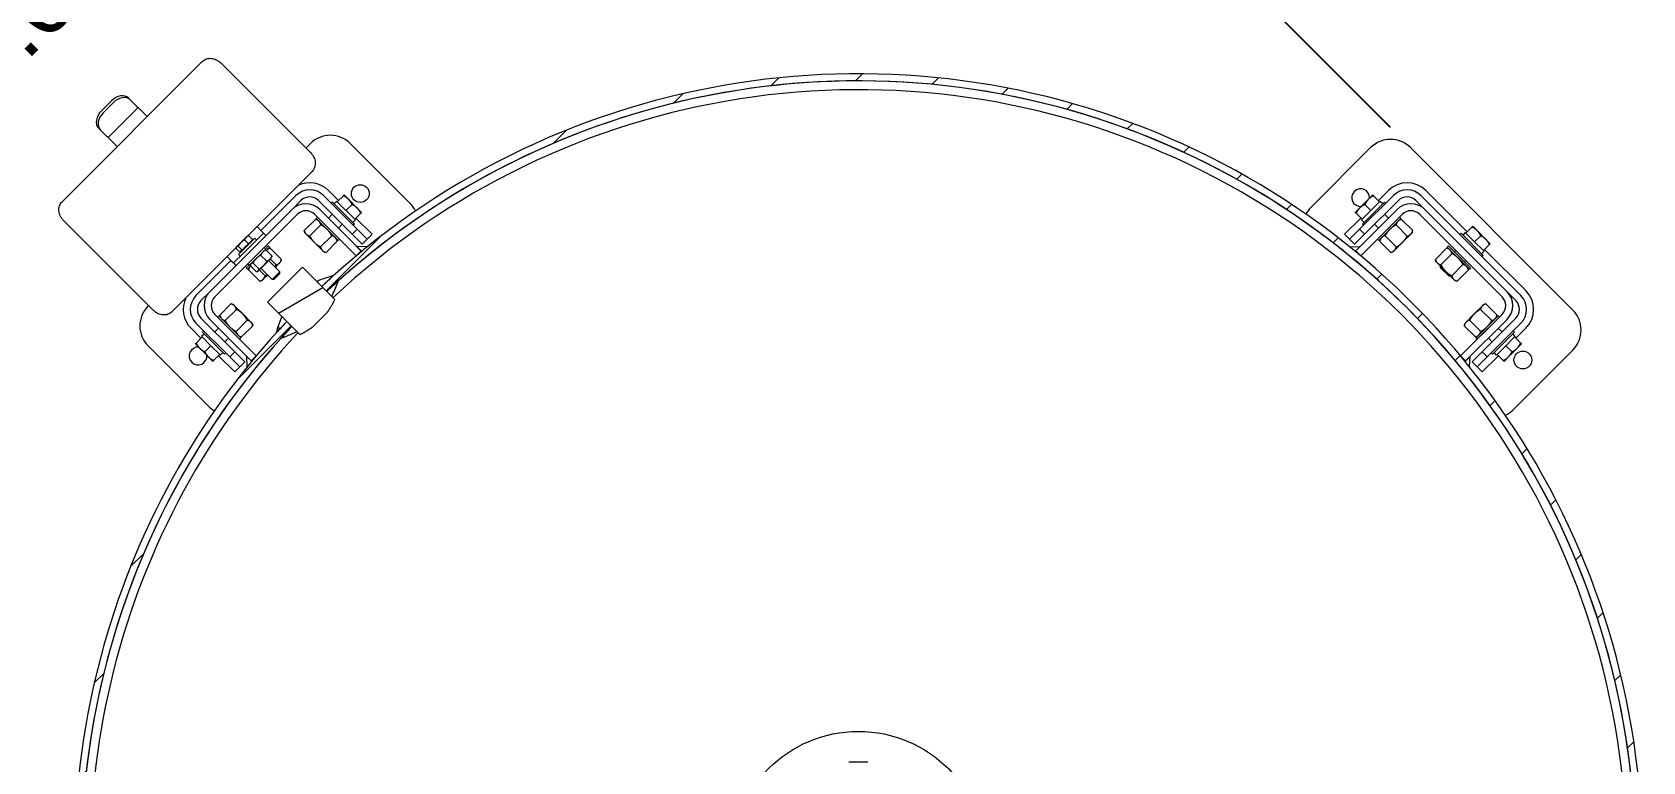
# Model space of a CAD drawing. Header units: inches. Extents: x 20 to 536, y 8 to 344.
# Drawn here: x 228.2 to 285.2, y 250.3 to 276 of the extents above; entities that cross this region are included whole.
import ezdxf

# ---------------------------------------------------------------- set-up
doc = ezdxf.new("R2010")
doc.units = ezdxf.units.IN
doc.header["$LTSCALE"] = 16
doc.header["$MEASUREMENT"] = 0
doc.linetypes.add('DASHED', pattern=[0.2067, 0.1654, -0.0413])
for name, color, linetype, lineweight in [('Dimension (ANSI)', 7, 'Continuous', 25), ('Hatch', 7, 'Continuous', 18), ('Hidden', 7, 'DASHED', 18), ('Visible', 7, 'Continuous', 18)]:
    doc.layers.add(name, color=color, linetype=linetype, lineweight=lineweight)
doc.styles.add('Standard D-E', font='arial.ttf')
doc.dimstyles.new('in [mm] D-E NeptuneBenson', dxfattribs={"dimscale": 16, "dimtxt": 0.15, "dimasz": 0.098425, "dimexe": 0.125, "dimexo": 0.063, "dimgap": 0.031496, "dimtad": 0, "dimtih": 1, "dimtoh": 1, "dimdec": 4, "dimrnd": 1e-08, "dimzin": 3, "dimdsep": 46, "dimlunit": 5, "dimtxsty": 'Standard D-E', "dimcen": 0.09, "dimdle": 0.393701, "dimclrd": 256, "dimclre": 256, "dimclrt": 256, "dimadec": 1, "dimazin": 1, "dimtfac": 1, "dimtofl": 0, "dimtmove": 0, "dimatfit": 3, "dimfxl": 1, "dimfrac": 1, "dimtolj": 1, "dimtzin": 4, "dimlwd": -1, "dimlwe": -1, "dimarcsym": 0})

# ---------------------------------------------------------------- blocks, each defined once
blk = doc.blocks.new('*D30')
at = {"layer": 'Defpoints', "color": 0, "transparency": 16777216}
for p in [(277.001, 271.967), (204.27, 255.334), (232.175, 227.428)]:
    blk.add_point(p, dxfattribs=at)
at = {"layer": 'Dimension (ANSI)', "transparency": 16777216}
for p, q in [((276.289, 272.68), (247.538, 301.431)), ((247.838, 298.903), (233.398, 284.463)), ((205.383, 256.448), (219.823, 270.888)), ((231.462, 228.141), (202.855, 256.748))]:
    blk.add_line(p, q, dxfattribs=at)
for points in [[(247.653, 299.089), (248.024, 298.717), (248.952, 300.017)], [(205.197, 256.633), (205.569, 256.262), (204.27, 255.334)]]:
    blk.add_solid(points, dxfattribs=at)
at = {"layer": 'Dimension (ANSI)', "transparency": 16777216, "char_height": 2.4, "attachment_point": 5, "rotation": 45, "style": 'Standard D-E'}
for s, insert in [('\\A1; 63{\\H1x;\\S3#16;} in', (224.506, 279.78)), ('\\A1;[1605.0 mm]', (228.055, 276.231))]:
    blk.add_mtext(s, dxfattribs=dict(at, insert=insert))

msp = doc.modelspace()

# ---------------------------------------------------------------- hatches: boundary and pattern name
at = {"layer": 'Hatch'}
h = msp.add_hatch(dxfattribs=at)
h.set_pattern_fill('ANSI31', color=256, scale=16, style=0)
edge = h.paths.add_edge_path()
edge.add_spline(control_points=[(284.960539, 247.016098), (284.992449, 246.984764), (285.024278, 246.953347), (285.087829, 246.890294), (285.11955, 246.858659), (285.15119, 246.826942)], knot_values=[-0.682160338, -0.682160338, -0.682160338, -0.682160338, -0.341373408, -0.341373408, 0, 0, 0, 0], degree=3, periodic=0)
edge.add_line((285.15119, 246.826942), (285.21119, 246.826942))
edge.add_ellipse((257.459165, 246.82694), major_axis=(-0.000002, 27.752024), ratio=1, start_angle=270, end_angle=402.0272084)
edge.add_ellipse((257.459165, 246.82694), major_axis=(-20.614951, -18.579522), ratio=1, start_angle=270, end_angle=271.1707001)
edge.add_line((238.462334, 267.057987), (238.639199, 266.881122))
edge.add_ellipse((257.459165, 246.82694), major_axis=(20.054182, 18.819966), ratio=1, start_angle=88.818674, end_angle=90, ccw=False)
edge.add_ellipse((257.459165, 246.82694), major_axis=(20.437923, 18.402518), ratio=1, start_angle=318.3938816, end_angle=450, ccw=False)
h = msp.add_hatch(dxfattribs=at)
h.set_pattern_fill('ANSI31', color=256, scale=16, angle=-15, style=0)
edge = h.paths.add_edge_path()
edge.add_line((238.147687, 265.63138), (238.654726, 266.138418))
edge.add_spline(control_points=[(238.654726, 266.138418), (238.804899, 266.342127), (238.92639, 266.593931)], knot_values=[0, 0, 0, 1.348603271, 1.348603271, 1.348603271], weights=[1, 1.005620981, 1], degree=2, periodic=0)
edge.add_line((238.92639, 266.593931), (238.815747, 266.704573))
edge.add_line((238.815747, 266.704573), (238.639199, 266.881122))
edge.add_line((238.639199, 266.881122), (238.462334, 267.057987))
edge.add_line((238.462334, 267.057987), (238.285779, 267.234542))
edge.add_line((238.285779, 267.234542), (237.780877, 267.739444))
edge.add_line((237.780877, 267.739444), (236.546662, 266.505228))
edge.add_line((236.546662, 266.505228), (237.051563, 266.000326))
edge.add_line((237.051563, 266.000326), (237.228119, 265.823771))
edge.add_line((237.228119, 265.823771), (237.404983, 265.646906))
edge.add_line((237.404983, 265.646906), (237.581532, 265.470358))
edge.add_line((237.581532, 265.470358), (237.692175, 265.359715))
edge.add_spline(control_points=[(237.692175, 265.359715), (237.943978, 265.481206), (238.147687, 265.63138)], knot_values=[0, 0, 0, 1.348603271, 1.348603271, 1.348603271], weights=[1, 1.005620981, 1], degree=2, periodic=0)
h = msp.add_hatch(dxfattribs=at)
h.set_pattern_fill('ANSI31', color=256, scale=16, angle=75.0002, style=0)
edge = h.paths.add_edge_path()
edge.add_spline(control_points=[(238.879643, 267.441891), (238.786222, 267.41672), (238.693244, 267.388847), (238.494643, 267.321561), (238.388871, 267.280781), (238.285779, 267.234542)], knot_values=[-1.598541279, -1.598541279, -1.598541279, -1.598541279, -0.860963205, -0.860963205, -0.000000002, -0.000000002, -0.000000002, -0.000000002], degree=3, periodic=0)
edge.add_line((238.285779, 267.234542), (238.462334, 267.057987))
edge.add_ellipse((257.459165, 246.82694), major_axis=(20.231047, 18.996831), ratio=1, start_angle=88.8292999, end_angle=90, ccw=False)
h = msp.add_hatch(dxfattribs=at)
h.set_pattern_fill('ANSI31', color=256, scale=16, angle=75.0002, style=0)
edge = h.paths.add_edge_path()
edge.add_line((238.639199, 266.881122), (238.815747, 266.704573))
edge.add_spline(control_points=[(238.815747, 266.704573), (238.89491, 266.857258), (238.963731, 267.016378), (239.035322, 267.206087), (239.046105, 267.235435), (239.056648, 267.264862)], knot_values=[-1.545093293, -1.545093293, -1.545093293, -1.545093293, -0.238190778, -0.238190778, 0, 0, 0, 0], degree=3, periodic=0)
edge.add_ellipse((257.459165, 246.82694), major_axis=(-20.437923, -18.402518), ratio=1, start_angle=270, end_angle=271.181326)
h = msp.add_hatch(dxfattribs=at)
h.set_pattern_fill('ANSI31', color=256, scale=16, style=0)
edge = h.paths.add_edge_path()
edge.add_line((247.960467, 220.751097), (247.960467, 221.017328))
edge.add_ellipse((257.459165, 246.82694), major_axis=(-25.809612, 9.498698), ratio=1, start_angle=338.2049019, end_angle=450, ccw=False)
edge.add_ellipse((257.459165, 246.82694), major_axis=(18.402518, 20.437923), ratio=1, start_angle=88.818674, end_angle=90, ccw=False)
edge.add_line((237.404983, 265.646906), (237.228119, 265.823771))
edge.add_ellipse((257.459165, 246.82694), major_axis=(-18.996831, -20.231047), ratio=1, start_angle=270, end_angle=271.1707001)
edge.add_ellipse((257.459165, 246.82694), major_axis=(-18.579522, -20.614951), ratio=1, start_angle=270, end_angle=382.0119503)
h = msp.add_hatch(dxfattribs=at)
h.set_pattern_fill('ANSI31', color=256, scale=16, angle=75.0002, style=0)
edge = h.paths.add_edge_path()
edge.add_spline(control_points=[(237.051563, 266.000326), (236.979226, 265.839036), (236.92006, 265.670766), (236.861579, 265.469703), (236.852743, 265.438115), (236.844214, 265.406462)], knot_values=[-1.595835045, -1.595835045, -1.595835045, -1.595835045, -0.249796454, -0.249796454, 0, 0, 0, 0], degree=3, periodic=0)
edge.add_ellipse((257.459165, 246.82694), major_axis=(18.579522, 20.614951), ratio=1, start_angle=88.8292999, end_angle=90, ccw=False)
edge.add_line((237.228119, 265.823771), (237.051563, 266.000326))
h = msp.add_hatch(dxfattribs=at)
h.set_pattern_fill('ANSI31', color=256, scale=16, angle=75.0002, style=0)
edge = h.paths.add_edge_path()
edge.add_line((237.581532, 265.470358), (237.404983, 265.646906))
edge.add_ellipse((257.459165, 246.82694), major_axis=(-18.819966, -20.054182), ratio=1, start_angle=270, end_angle=271.181326)
edge.add_spline(control_points=[(237.021243, 265.229458), (237.108896, 265.260863), (237.196197, 265.294533), (237.383606, 265.373333), (237.483797, 265.419688), (237.581532, 265.470358)], knot_values=[-1.549276029, -1.549276029, -1.549276029, -1.549276029, -0.838874455, -0.838874455, -0.000000002, -0.000000002, -0.000000002, -0.000000002], degree=3, periodic=0)

# ---------------------------------------------------------------- linework, layer by layer
at = {"layer": 'Hidden', "linetype": 'Continuous', "lineweight": 18}
msp.add_line((257.12452, 250.25194), (257.793811, 250.25194), dxfattribs=at)
at = {"layer": 'Visible', "linetype": 'Continuous', "lineweight": 18}
for p, q in [((234.232043, 275.01108), (229.275025, 270.054063)), ((234.890894, 274.962824), (238.072874, 271.780844)), ((231.019371, 273.620288), (230.665817, 273.266735)), ((231.687924, 273.658841), (231.622924, 273.723841)), ((231.687924, 273.658841), (231.911167, 273.435598)), ((230.730817, 273.201735), (231.084371, 273.555288)), ((231.965015, 273.38175), (230.904355, 272.32109)), ((231.911167, 273.435598), (231.965015, 273.38175)), ((232.056939, 273.289826), (231.965015, 273.38175)), ((232.056939, 273.289826), (232.283864, 273.062901)), ((230.562264, 272.663181), (230.627264, 272.598181)), ((230.850507, 272.374938), (230.627264, 272.598181)), ((230.904355, 272.32109), (230.850507, 272.374938)), ((230.904355, 272.32109), (230.996279, 272.229166)), ((231.223204, 272.002241), (230.996279, 272.229166)), ((237.901755, 271.951964), (238.060719, 272.110928)), ((239.474932, 272.110928), (241.596253, 269.989608)), ((273.465912, 269.845773), (275.587233, 271.967093)), ((277.001446, 271.967093), (282.743153, 266.225386)), ((235.847447, 268.84831), (238.12113, 271.121993)), ((237.551602, 270.27245), (236.312958, 269.033807)), ((239.720091, 269.079769), (238.527409, 270.27245)), ((239.057178, 270.096235), (238.704186, 270.449227)), ((239.013332, 270.052389), (239.228769, 270.267826)), ((239.41108, 270.140777), (239.2564, 270.295457)), ((276.390921, 270.27245), (275.19824, 269.079769)), ((275.661931, 270.295457), (275.507251, 270.140777)), ((275.904999, 270.052389), (275.689562, 270.267826)), ((276.214145, 270.449227), (275.861152, 270.096235)), ((280.904676, 266.734503), (277.366729, 270.27245)), ((279.00312, 268.989613), (277.543505, 270.449227)), ((237.416045, 269.78334), (234.502765, 266.87006)), ((237.728379, 270.095674), (237.416045, 269.78334)), ((239.543314, 268.902992), (238.350633, 270.095674)), ((239.85985, 268.315343), (238.391852, 269.78334)), ((238.844559, 270.044385), (238.800017, 269.999843)), ((239.624047, 269.264897), (238.844559, 270.044385)), ((238.992862, 270.072859), (238.904473, 269.984471)), ((238.992862, 270.072859), (239.013332, 270.052389)), ((239.060601, 270.00512), (239.013332, 270.052389)), ((239.060601, 270.00512), (239.275422, 269.790298)), ((239.322691, 269.743029), (239.275422, 269.790298)), ((239.322691, 269.743029), (239.538128, 269.958467)), ((239.36996, 269.695761), (239.322691, 269.743029)), ((239.36996, 269.695761), (239.584782, 269.480939)), ((239.720439, 269.831418), (239.41108, 270.140777)), ((239.63205, 269.43367), (239.847488, 269.649107)), ((239.875118, 269.676738), (239.720439, 269.831418)), ((275.197892, 269.831418), (275.043212, 269.676738)), ((276.526478, 269.78334), (275.058481, 268.315343)), ((275.28628, 269.43367), (275.070843, 269.649107)), ((275.507251, 270.140777), (275.197892, 269.831418)), ((276.073772, 270.044385), (275.294284, 269.264897)), ((275.333549, 269.480939), (275.548371, 269.695761)), ((276.567698, 270.095674), (275.375017, 268.902992)), ((275.595639, 269.743029), (275.380202, 269.958467)), ((275.595639, 269.743029), (275.548371, 269.695761)), ((275.642908, 269.790298), (275.595639, 269.743029)), ((275.642908, 269.790298), (275.85773, 270.00512)), ((275.904999, 270.052389), (275.85773, 270.00512)), ((275.904999, 270.052389), (275.928935, 270.076325)), ((275.928935, 270.076325), (276.017323, 269.987937)), ((276.073772, 270.044385), (276.118314, 269.999843)), ((277.502286, 269.78334), (277.189952, 270.095674)), ((280.415565, 266.87006), (277.502286, 269.78334)), ((232.505261, 266.213231), (229.323281, 269.395211)), ((234.679542, 266.693283), (237.592822, 269.606563)), ((236.172951, 269.173814), (236.305887, 269.040878)), ((237.843435, 269.035266), (238.240317, 269.432148)), ((238.036308, 268.842393), (238.43319, 269.239274)), ((238.215076, 269.606563), (239.683073, 268.138566)), ((238.321834, 269.410305), (238.240317, 269.432148)), ((238.310699, 269.510525), (238.266157, 269.465983)), ((239.045645, 268.686495), (238.266157, 269.465983)), ((239.090187, 268.731037), (238.310699, 269.510525)), ((238.523874, 269.297765), (238.523666, 269.297558)), ((238.836207, 269.610099), (238.70065, 269.474542)), ((239.189761, 269.256546), (239.054204, 269.120989)), ((239.543314, 268.902992), (239.720091, 269.079769)), ((239.655987, 269.409734), (239.567598, 269.321346)), ((239.624047, 269.264897), (239.579505, 269.220355)), ((239.63205, 269.43367), (239.584782, 269.480939)), ((239.63205, 269.43367), (239.655987, 269.409734)), ((240.250421, 268.902992), (239.675897, 269.477516)), ((240.073644, 268.726215), (239.720091, 269.079769)), ((275.242434, 269.477516), (274.66791, 268.902992)), ((275.19824, 269.079769), (274.844686, 268.726215)), ((275.375017, 268.902992), (275.19824, 269.079769)), ((275.235257, 268.138566), (276.703255, 269.606563)), ((275.26581, 269.4132), (275.28628, 269.43367)), ((275.26581, 269.4132), (275.354198, 269.324812)), ((275.333549, 269.480939), (275.28628, 269.43367)), ((275.294284, 269.264897), (275.338826, 269.220355)), ((275.72857, 269.256546), (275.864127, 269.120989)), ((276.607632, 269.510525), (275.828144, 268.731037)), ((276.652174, 269.465983), (275.872686, 268.686495)), ((276.082123, 269.610099), (276.21768, 269.474542)), ((276.394457, 269.297765), (276.394665, 269.297558)), ((276.882023, 268.842393), (276.485141, 269.239274)), ((276.596496, 269.410305), (276.678014, 269.432148)), ((276.607632, 269.510525), (276.652174, 269.465983)), ((277.074896, 269.035266), (276.678014, 269.432148)), ((277.325509, 269.606563), (280.238789, 266.693283)), ((278.959274, 268.945767), (279.174711, 269.161204)), ((279.357021, 269.034155), (279.202341, 269.188834)), ((235.600572, 268.608512), (235.451014, 268.458953)), ((236.097998, 268.762278), (235.523827, 268.188107)), ((235.788641, 268.796581), (235.600572, 268.608512)), ((236.044258, 268.595401), (235.690705, 268.241847)), ((235.867264, 268.566905), (235.730862, 268.703307)), ((235.867264, 268.566905), (235.754721, 268.454362)), ((235.83778, 268.845719), (235.788641, 268.796581)), ((235.83778, 268.845719), (235.855491, 268.850465)), ((235.942791, 268.642431), (235.867264, 268.566905)), ((236.018317, 268.717958), (235.881915, 268.85436)), ((236.018317, 268.717958), (235.942791, 268.642431)), ((235.991929, 268.69157), (236.00961, 268.67389)), ((236.044258, 268.595401), (236.397811, 268.948954)), ((236.097998, 268.762278), (236.154567, 268.705709)), ((236.397811, 268.948954), (236.305887, 269.040878)), ((236.489735, 268.85703), (236.397811, 268.948954)), ((236.572595, 268.492998), (236.469936, 268.39034)), ((236.572595, 268.492998), (236.617137, 268.448456)), ((237.865277, 268.953748), (237.843435, 269.035266)), ((237.865277, 268.953748), (237.910034, 268.908992)), ((237.910034, 268.908992), (238.199343, 268.619682)), ((238.199343, 268.619682), (238.488653, 268.330372)), ((238.422054, 268.456646), (238.818936, 268.853528)), ((238.614927, 268.263773), (239.011809, 268.660655)), ((238.877427, 268.944212), (238.877219, 268.944004)), ((238.989967, 268.742173), (239.011809, 268.660655)), ((239.090187, 268.731037), (239.045645, 268.686495)), ((239.896867, 268.549439), (239.543314, 268.902992)), ((239.896867, 268.549439), (240.073644, 268.726215)), ((240.250421, 268.902992), (240.073644, 268.726215)), ((274.66791, 268.902992), (274.844686, 268.726215)), ((275.021463, 268.549439), (274.844686, 268.726215)), ((275.375017, 268.902992), (275.021463, 268.549439)), ((275.828144, 268.731037), (275.872686, 268.686495)), ((275.928364, 268.742173), (275.906521, 268.660655)), ((276.303403, 268.263773), (275.906521, 268.660655)), ((276.040903, 268.944212), (276.041111, 268.944004)), ((276.496276, 268.456646), (276.099394, 268.853528)), ((276.429677, 268.330372), (276.718987, 268.619682)), ((276.718987, 268.619682), (277.008297, 268.908992)), ((277.008297, 268.908992), (277.053053, 268.953748)), ((277.053053, 268.953748), (277.074896, 269.035266)), ((278.345736, 268.492998), (278.301194, 268.448456)), ((279.125224, 267.71351), (278.345736, 268.492998)), ((278.7905, 268.937763), (278.745958, 268.893221)), ((279.569988, 268.158275), (278.7905, 268.937763)), ((278.938803, 268.966237), (278.850415, 268.877848)), ((278.938803, 268.966237), (278.959274, 268.945767)), ((279.006542, 268.898498), (278.959274, 268.945767)), ((279.006542, 268.898498), (279.221364, 268.683676)), ((279.268633, 268.636407), (279.221364, 268.683676)), ((279.268633, 268.636407), (279.48407, 268.851844)), ((279.315901, 268.589139), (279.268633, 268.636407)), ((279.315901, 268.589139), (279.530723, 268.374317)), ((279.66638, 268.724796), (279.357021, 269.034155)), ((279.577992, 268.327048), (279.793429, 268.542485)), ((279.82106, 268.570116), (279.66638, 268.724796)), ((233.164113, 266.164975), (235.437796, 268.438658)), ((235.252298, 267.973147), (234.013655, 266.734503)), ((235.245227, 267.980218), (235.112291, 268.113154)), ((235.245227, 267.980218), (235.337151, 267.888294)), ((235.337151, 267.888294), (235.690705, 268.241847)), ((235.568147, 268.267788), (235.431745, 268.40419)), ((235.440386, 268.448325), (235.43564, 268.430614)), ((235.451014, 268.458953), (235.440386, 268.448325)), ((235.642179, 268.34182), (235.505777, 268.478222)), ((235.523827, 268.188107), (235.580396, 268.131539)), ((235.605163, 268.304804), (235.568147, 268.267788)), ((235.594535, 268.294176), (235.612216, 268.276496)), ((235.642179, 268.34182), (235.605163, 268.304804)), ((235.754721, 268.454362), (235.642179, 268.34182)), ((236.479836, 268.38044), (235.905665, 267.80627)), ((236.519684, 267.94768), (236.300927, 268.166437)), ((236.399457, 267.792359), (236.629691, 268.022593)), ((236.423267, 268.437009), (236.479836, 268.38044)), ((236.435995, 268.3366), (236.456151, 268.343936)), ((236.704603, 268.1326), (236.485846, 268.351357)), ((236.617137, 268.448456), (236.502942, 268.334261)), ((236.561459, 268.392778), (236.642977, 268.414621)), ((236.579184, 267.972086), (236.977042, 267.574228)), ((236.629691, 268.022593), (236.689846, 268.082748)), ((236.846986, 267.824866), (236.639475, 268.032377)), ((237.039859, 268.017739), (236.642977, 268.414621)), ((236.689846, 268.082748), (236.697183, 268.102904)), ((236.97326, 267.891465), (237.018016, 267.936221)), ((237.018016, 267.936221), (237.039859, 268.017739)), ((238.488653, 268.330372), (238.53341, 268.285616)), ((238.53341, 268.285616), (238.614927, 268.263773)), ((239.683073, 268.138566), (239.85985, 268.315343)), ((240.070782, 268.456063), (239.69987, 268.475323)), ((239.876646, 268.298546), (239.69987, 268.475323)), ((274.847549, 268.456063), (275.218461, 268.475323)), ((275.218461, 268.475323), (275.041684, 268.298546)), ((275.235257, 268.138566), (275.058481, 268.315343)), ((276.384921, 268.285616), (276.303403, 268.263773)), ((276.384921, 268.285616), (276.429677, 268.330372)), ((277.878472, 268.017739), (278.275354, 268.414621)), ((277.900314, 267.936221), (277.878472, 268.017739)), ((277.900314, 267.936221), (277.945071, 267.891465)), ((278.071345, 267.824866), (278.468227, 268.221748)), ((278.356871, 268.392778), (278.275354, 268.414621)), ((279.080682, 267.668968), (278.301194, 268.448456)), ((278.605372, 268.3267), (278.558703, 268.280031)), ((278.958926, 267.973147), (278.912256, 267.926478)), ((279.601928, 268.303112), (279.51354, 268.214723)), ((279.569988, 268.158275), (279.525446, 268.113733)), ((279.577992, 268.327048), (279.530723, 268.374317)), ((279.577992, 268.327048), (279.601928, 268.303112)), ((281.081452, 266.91128), (279.621838, 268.370894)), ((235.337151, 267.888294), (235.429075, 267.79637)), ((235.895765, 267.816169), (235.793107, 267.71351)), ((235.793107, 267.71351), (235.837649, 267.668968)), ((235.951844, 267.783163), (235.837649, 267.668968)), ((235.849096, 267.862838), (235.905665, 267.80627)), ((235.893327, 267.724646), (235.871484, 267.643128)), ((236.268366, 267.246246), (235.871484, 267.643128)), ((236.153506, 267.581502), (235.934749, 267.800259)), ((235.949506, 267.85011), (235.942169, 267.829954)), ((236.244135, 267.672132), (236.025378, 267.890888)), ((236.203357, 267.596259), (236.183201, 267.588923)), ((236.203357, 267.596259), (236.216368, 267.60927)), ((236.216368, 267.60927), (236.399457, 267.792359)), ((236.461239, 267.439119), (236.253728, 267.64663)), ((236.314019, 267.706921), (236.711877, 267.309063)), ((236.39464, 267.312845), (236.551368, 267.469573)), ((236.565967, 267.431356), (236.513153, 267.431358)), ((237.780877, 267.739444), (236.546662, 266.505228)), ((236.577776, 267.443165), (236.565967, 267.431356)), ((236.711877, 267.309063), (236.977042, 267.574228)), ((236.977045, 267.520004), (236.766101, 267.30906)), ((236.816533, 267.734738), (236.97326, 267.891465)), ((236.854749, 267.720138), (236.842941, 267.70833)), ((236.854749, 267.720138), (236.854747, 267.772952)), ((236.977045, 267.520004), (236.977042, 267.574228)), ((238.92639, 266.593931), (237.780877, 267.739444)), ((277.945071, 267.891465), (278.23438, 267.602155)), ((278.063581, 267.720138), (278.063584, 267.772952)), ((278.352364, 267.431356), (278.063581, 267.720138)), ((278.23438, 267.602155), (278.52369, 267.312845)), ((278.352364, 267.431356), (278.405177, 267.431358)), ((278.457091, 267.439119), (278.853973, 267.836001)), ((278.649964, 267.246246), (279.046846, 267.643128)), ((279.025004, 267.724646), (279.046846, 267.643128)), ((279.125224, 267.71351), (279.080682, 267.668968)), ((234.502765, 266.87006), (234.190432, 266.557727)), ((236.349884, 267.268089), (236.268366, 267.246246)), ((236.349884, 267.268089), (236.39464, 267.312845)), ((236.766101, 267.30906), (236.711877, 267.309063)), ((238.285779, 267.234542), (238.462334, 267.057987)), ((238.462334, 267.057987), (238.639199, 266.881122)), ((238.639199, 266.881122), (238.815747, 266.704573)), ((278.52369, 267.312845), (278.568447, 267.268089)), ((278.568447, 267.268089), (278.649964, 267.246246)), ((280.727899, 266.557727), (280.415565, 266.87006)), ((232.319012, 266.369221), (232.334141, 266.384351)), ((235.250839, 266.442671), (234.853958, 266.045789)), ((235.443713, 266.249797), (235.046831, 265.852915)), ((235.332357, 266.420828), (235.250839, 266.442671)), ((235.377114, 266.376072), (235.332357, 266.420828)), ((235.666423, 266.086762), (235.377114, 266.376072)), ((236.546662, 266.505228), (237.692175, 265.359715)), ((279.541217, 266.376072), (279.251907, 266.086762)), ((279.474618, 266.249797), (279.8715, 265.852915)), ((279.585973, 266.420828), (279.541217, 266.376072)), ((279.585973, 266.420828), (279.667491, 266.442671)), ((279.667491, 266.442671), (280.064373, 266.045789)), ((234.013655, 265.758696), (235.206336, 264.566014)), ((234.190432, 265.935473), (235.383113, 264.742791)), ((234.502765, 265.894253), (235.970763, 264.426255)), ((236.147539, 264.603032), (234.679542, 266.071029)), ((234.77558, 265.975406), (234.820122, 266.019948)), ((234.77558, 265.975406), (235.555068, 265.195919)), ((234.820122, 266.019948), (235.59961, 265.240461)), ((234.8758, 265.964271), (234.853958, 266.045789)), ((234.98834, 265.762231), (234.988547, 265.762439)), ((235.829459, 265.864051), (235.432577, 265.467169)), ((236.022332, 265.671178), (235.62545, 265.274296)), ((235.955733, 265.797452), (235.666423, 266.086762)), ((236.00049, 265.752696), (235.955733, 265.797452)), ((236.00049, 265.752696), (236.022332, 265.671178)), ((237.228119, 265.823771), (237.051563, 266.000326)), ((237.404983, 265.646906), (237.228119, 265.823771)), ((237.581532, 265.470358), (237.404983, 265.646906)), ((238.147687, 265.63138), (238.654726, 266.138418)), ((280.238789, 266.071029), (278.770791, 264.603032)), ((278.917841, 265.752696), (278.895998, 265.671178)), ((278.895998, 265.671178), (279.29288, 265.274296)), ((278.962597, 265.797452), (278.917841, 265.752696)), ((278.947568, 264.426255), (280.415565, 265.894253)), ((279.251907, 266.086762), (278.962597, 265.797452)), ((279.088872, 265.864051), (279.485753, 265.467169)), ((279.31872, 265.240461), (280.098208, 266.019948)), ((279.363263, 265.195919), (280.14275, 265.975406)), ((279.535218, 264.742791), (280.727899, 265.935473)), ((279.711994, 264.566014), (280.904676, 265.758696)), ((279.929991, 265.762231), (279.929783, 265.762439)), ((280.04253, 265.964271), (280.064373, 266.045789)), ((280.14275, 265.975406), (280.098208, 266.019948)), ((233.836878, 265.581919), (234.18987, 265.228927)), ((234.233717, 265.272773), (234.018279, 265.057336)), ((234.20978, 265.29671), (234.298169, 265.385098)), ((234.233717, 265.272773), (234.20978, 265.29671)), ((234.233717, 265.272773), (234.280985, 265.225505)), ((234.24172, 265.441546), (234.286262, 265.486088)), ((234.24172, 265.441546), (235.021208, 264.662058)), ((234.495807, 265.010683), (234.280985, 265.225505)), ((234.676006, 265.449898), (234.811563, 265.585455)), ((235.02956, 265.096345), (235.165117, 265.231901)), ((235.341893, 265.408678), (235.342101, 265.408886)), ((235.543933, 265.296138), (235.62545, 265.274296)), ((235.555068, 265.195919), (235.59961, 265.240461)), ((279.374398, 265.296138), (279.29288, 265.274296)), ((279.363263, 265.195919), (279.31872, 265.240461)), ((279.576437, 265.408678), (279.57623, 265.408886)), ((279.888771, 265.096345), (279.753214, 265.231901)), ((279.897123, 264.662058), (280.67661, 265.441546)), ((280.242324, 265.449898), (280.106767, 265.585455)), ((280.637345, 265.225505), (280.422524, 265.010683)), ((280.705084, 265.293243), (280.616696, 265.381632)), ((280.67661, 265.441546), (280.632068, 265.486088)), ((280.637345, 265.225505), (280.684614, 265.272773)), ((280.705084, 265.293243), (280.684614, 265.272773)), ((280.684614, 265.272773), (280.900051, 265.057336)), ((280.72846, 265.228927), (281.081452, 265.581919)), ((234.440332, 262.833687), (232.319012, 264.955007)), ((233.990649, 265.029705), (234.145328, 264.875026)), ((234.145328, 264.875026), (234.454687, 264.565666)), ((234.543076, 264.963414), (234.327639, 264.747977)), ((234.454687, 264.565666), (234.609367, 264.410987)), ((234.495807, 265.010683), (234.543076, 264.963414)), ((234.543076, 264.963414), (234.590344, 264.916145)), ((234.805166, 264.701324), (234.590344, 264.916145)), ((234.852435, 264.654055), (234.636998, 264.438618)), ((234.805166, 264.701324), (234.852435, 264.654055)), ((234.808589, 264.610209), (235.383113, 264.035684)), ((234.872905, 264.633585), (234.852435, 264.654055)), ((234.872905, 264.633585), (234.961294, 264.721973)), ((235.021208, 264.662058), (235.06575, 264.706601)), ((235.383113, 264.742791), (235.206336, 264.566014)), ((235.206336, 264.566014), (235.55989, 264.212461)), ((235.383113, 264.742791), (235.736666, 264.389238)), ((235.830042, 264.215324), (235.810782, 264.586236)), ((235.810782, 264.586236), (235.987559, 264.409459)), ((236.147539, 264.603032), (235.970763, 264.426255)), ((278.770791, 264.603032), (278.947568, 264.426255)), ((278.930772, 264.409459), (279.107548, 264.586236)), ((279.088288, 264.215324), (279.107548, 264.586236)), ((279.181664, 264.389238), (279.535218, 264.742791)), ((279.358441, 264.212461), (279.711994, 264.566014)), ((279.535218, 264.742791), (279.711994, 264.566014)), ((279.535218, 264.035684), (280.109742, 264.610209)), ((279.897123, 264.662058), (279.85258, 264.706601)), ((280.041959, 264.630118), (279.953571, 264.718507)), ((280.065896, 264.654055), (280.041959, 264.630118)), ((280.065896, 264.654055), (280.113164, 264.701324)), ((280.065896, 264.654055), (280.281333, 264.438618)), ((280.327986, 264.916145), (280.113164, 264.701324)), ((280.308964, 264.410987), (280.463643, 264.565666)), ((280.327986, 264.916145), (280.375255, 264.963414)), ((280.375255, 264.963414), (280.422524, 265.010683)), ((280.375255, 264.963414), (280.590692, 264.747977)), ((280.463643, 264.565666), (280.773002, 264.875026)), ((282.743153, 264.811173), (280.621833, 262.689852)), ((280.773002, 264.875026), (280.927682, 265.029705)), ((235.383113, 264.035684), (235.55989, 264.212461)), ((235.736666, 264.389238), (235.55989, 264.212461)), ((279.181664, 264.389238), (279.358441, 264.212461)), ((279.535218, 264.035684), (279.358441, 264.212461))]:
    msp.add_line(p, q, dxfattribs=at)
for centre, radius in [((239.828486, 270.343161), 0.315), ((280.975386, 264.457619), 0.315), ((257.459165, 246.82694), 4.5)]:
    msp.add_circle(centre, radius, dxfattribs=at)
for centre, radius, start, end in [((257.459165, 246.82694), 27.752024, 0.000005, 133.1979136), ((257.459165, 246.82694), 27.502024, 0.3940823, 133.1815267), ((257.459165, 246.82694), 27.5, 289.17052, 132.0080448), ((257.459165, 246.82694), 27.19, 287.1930056, 133.1606513), ((238.767826, 271.403821), 1, 45, 135), ((276.29434, 271.259987), 1, 45, 135), ((238.039506, 269.784547), 0.69, 45, 135), ((238.039506, 269.784547), 0.94, 45, 115.8531179), ((238.039506, 269.784547), 0.44, 45, 135), ((275.233679, 270.199327), 0.315, 356.7944753, 273.2055247), ((276.878825, 269.784547), 0.94, 45, 135), ((276.878825, 269.784547), 0.69, 45, 135), ((276.878825, 269.784547), 0.44, 45, 135), ((237.903949, 269.295436), 0.69, 45, 135), ((237.903949, 269.295436), 0.44, 45, 135), ((240.889146, 269.282501), 1, 26.4749934, 45), ((274.173019, 269.138666), 1, 135, 151.4032439), ((277.014382, 269.295436), 0.69, 45, 135), ((277.014382, 269.295436), 0.44, 45, 135), ((257.459165, 246.82694), 27.752024, 132.0272134, 133.1979136), ((234.990669, 266.382156), 0.69, 135, 225), ((257.459165, 246.82694), 27.502024, 132.0002007, 133.1815267), ((279.927662, 266.382156), 0.69, 315, 45), ((280.416772, 266.2466), 0.94, 315, 45), ((233.026119, 265.662114), 1, 135, 225), ((234.501559, 266.2466), 0.94, 154.1468821, 225), ((234.501559, 266.2466), 0.69, 135, 225), ((234.501559, 266.2466), 0.44, 135, 225), ((234.990669, 266.382156), 0.44, 135, 225), ((279.927662, 266.382156), 0.44, 315, 45), ((280.416772, 266.2466), 0.44, 315, 45), ((280.416772, 266.2466), 0.69, 315, 45), ((282.036047, 265.51828), 1, 315, 45), ((257.459165, 246.82694), 27.752024, 136.8020864, 249.9847369), ((257.459165, 246.82694), 27.502024, 136.8184733, 249.7948973), ((257.459165, 246.82694), 27.752024, 136.8020864, 137.9727866), ((257.459165, 246.82694), 27.502024, 136.8184733, 137.9997993), ((257.459165, 246.82694), 27.5, 137.9919546, 250.82948), ((257.459165, 246.82694), 27.19, 136.8393487, 252.8069944), ((234.086779, 264.601454), 0.315, 86.7944753, 3.2055247), ((235.147439, 263.540794), 1, 225, 241.4032439), ((279.914726, 263.396959), 1, 296.4749934, 315)]:
    msp.add_arc(centre, radius, start, end, dxfattribs=at)
for centre, major_axis, start_param, end_param in [((231.269371, 273.370288), (0.353553, 0.353553), 0, 1.570796327), ((231.334371, 273.305288), (0.353553, 0.353553), 0, 1.570796327), ((230.915817, 273.016735), (-0.353553, -0.353553), 4.71238898, 6.283185307), ((230.980817, 272.951735), (-0.353553, -0.353553), 4.71238898, 6.283185307)]:
    msp.add_ellipse(centre, major_axis=major_axis, ratio=0.707106781, start_param=start_param, end_param=end_param, dxfattribs=at)
for points, knots in [([(234.232043, 275.01108), (234.271131, 275.050169), (234.321381, 275.082717), (234.433053, 275.122254), (234.494492, 275.129258), (234.61106, 275.120213), (234.673947, 275.10359), (234.791658, 275.047084), (234.8465, 275.007219), (234.890894, 274.962824)], [5.751172896, 5.751172896, 5.751172896, 5.751172896, 6.230027309, 6.230027309, 6.708881722, 6.708881722, 7.187288544, 7.187288544, 7.665695365, 7.665695365, 7.665695365, 7.665695365]), ([(238.072874, 271.780844), (238.117269, 271.73645), (238.157134, 271.681608), (238.21364, 271.563897), (238.230263, 271.50101), (238.239308, 271.384442), (238.232304, 271.323003), (238.192767, 271.211331), (238.160219, 271.161081), (238.12113, 271.121993)], [7.665695365, 7.665695365, 7.665695365, 7.665695365, 8.144102187, 8.144102187, 8.622509008, 8.622509008, 9.101363421, 9.101363421, 9.580217834, 9.580217834, 9.580217834, 9.580217834]), ([(229.323281, 269.395211), (229.278886, 269.439606), (229.239021, 269.494447), (229.182515, 269.612158), (229.165892, 269.675046), (229.156847, 269.791613), (229.163851, 269.853052), (229.203388, 269.964724), (229.235937, 270.014974), (229.275025, 270.054063)], [3.832847683, 3.832847683, 3.832847683, 3.832847683, 4.311254504, 4.311254504, 4.789661326, 4.789661326, 5.268515739, 5.268515739, 5.747370152, 5.747370152, 5.747370152, 5.747370152]), ([(238.879643, 267.441891), (238.786222, 267.41672), (238.693244, 267.388847), (238.494643, 267.321561), (238.388871, 267.280781), (238.285779, 267.234542)], [-1.598541279, -1.598541279, -1.598541279, -1.598541279, -0.860963205, -0.860963205, -0.000000002, -0.000000002, -0.000000002, -0.000000002]), ([(238.815747, 266.704573), (238.89491, 266.857258), (238.963731, 267.016378), (239.035322, 267.206087), (239.046105, 267.235435), (239.056648, 267.264862)], [-1.545093293, -1.545093293, -1.545093293, -1.545093293, -0.238190778, -0.238190778, 0, 0, 0, 0]), ([(233.164113, 266.164975), (233.125024, 266.125887), (233.074774, 266.093338), (232.963102, 266.053801), (232.901663, 266.046797), (232.785096, 266.055842), (232.722208, 266.072465), (232.604497, 266.128971), (232.549656, 266.168836), (232.505261, 266.213231)], [1.918325214, 1.918325214, 1.918325214, 1.918325214, 2.397179627, 2.397179627, 2.876034039, 2.876034039, 3.354440861, 3.354440861, 3.832847683, 3.832847683, 3.832847683, 3.832847683]), ([(237.051563, 266.000326), (236.979226, 265.839036), (236.92006, 265.670766), (236.861579, 265.469703), (236.852743, 265.438115), (236.844214, 265.406462)], [-1.595835045, -1.595835045, -1.595835045, -1.595835045, -0.249796454, -0.249796454, 0, 0, 0, 0]), ([(237.021243, 265.229458), (237.108896, 265.260863), (237.196197, 265.294533), (237.383606, 265.373333), (237.483797, 265.419688), (237.581532, 265.470358)], [-1.549276029, -1.549276029, -1.549276029, -1.549276029, -0.838874455, -0.838874455, -0.000000002, -0.000000002, -0.000000002, -0.000000002])]:
    msp.add_open_spline(points, degree=3, knots=knots, dxfattribs=at)
for points, weights in [([(239.228769, 270.267826), (239.2564, 270.295457), (239.2564, 270.295457)], [1.01001874936, 1.04314139574, 1]), ([(239.41108, 270.140777), (239.339292, 270.212564), (239.228769, 270.267826)], [1, 1.04314139574, 1.01001874936]), ([(275.689562, 270.267826), (275.579038, 270.212564), (275.507251, 270.140777)], [1.01001874936, 1.04314139574, 1]), ([(275.661931, 270.295457), (275.661931, 270.295457), (275.689562, 270.267826)], [1, 1.04314139574, 1.01001874936]), ([(239.538128, 269.958467), (239.482867, 270.06899), (239.41108, 270.140777)], [1.01001874936, 1.04314139574, 1]), ([(239.720439, 269.831418), (239.648652, 269.903205), (239.538128, 269.958467)], [1, 1.04314139574, 1.01001874936]), ([(239.847488, 269.649107), (239.792226, 269.759631), (239.720439, 269.831418)], [1.01001874936, 1.04314139574, 1]), ([(239.875118, 269.676738), (239.875118, 269.676738), (239.847488, 269.649107)], [1, 1.04314139574, 1.01001874936]), ([(275.070843, 269.649107), (275.043212, 269.676738), (275.043212, 269.676738)], [1.01001874936, 1.04314139574, 1]), ([(275.197892, 269.831418), (275.126105, 269.759631), (275.070843, 269.649107)], [1, 1.04314139574, 1.01001874936]), ([(275.380202, 269.958467), (275.269679, 269.903205), (275.197892, 269.831418)], [1.01001874936, 1.04314139574, 1]), ([(275.507251, 270.140777), (275.435464, 270.06899), (275.380202, 269.958467)], [1, 1.04314139574, 1.01001874936]), ([(238.366591, 269.365549), (238.321834, 269.410305), (238.240317, 269.432148)], [1, 1.0379548493, 1]), ([(238.43319, 269.239274), (238.411347, 269.320792), (238.366591, 269.365549)], [1, 1.0379548493, 1]), ([(238.655901, 269.076239), (238.566388, 269.165752), (238.43319, 269.239274)], [1, 1.0379548493, 1]), ([(238.818936, 268.853528), (238.745413, 268.986726), (238.655901, 269.076239)], [1, 1.0379548493, 1]), ([(276.26243, 269.076239), (276.172917, 268.986726), (276.099394, 268.853528)], [1, 1.0379548493, 1]), ([(276.485141, 269.239274), (276.351943, 269.165752), (276.26243, 269.076239)], [1, 1.0379548493, 1]), ([(276.55174, 269.365549), (276.506983, 269.320792), (276.485141, 269.239274)], [1, 1.0379548493, 1]), ([(276.678014, 269.432148), (276.596496, 269.410305), (276.55174, 269.365549)], [1, 1.0379548493, 1]), ([(279.174711, 269.161204), (279.202341, 269.188834), (279.202341, 269.188834)], [1.01001874936, 1.04314139574, 1]), ([(279.357021, 269.034155), (279.285234, 269.105942), (279.174711, 269.161204)], [1, 1.04314139574, 1.01001874936]), ([(235.600572, 268.608512), (235.548341, 268.55628), (235.505777, 268.478222)], [1, 1.0379548493, 1]), ([(235.730862, 268.703307), (235.652803, 268.660743), (235.600572, 268.608512)], [1, 1.0379548493, 1]), ([(235.788641, 268.796581), (235.753589, 268.761529), (235.730862, 268.703307)], [1, 1.0379548493, 1]), ([(235.881915, 268.85436), (235.823693, 268.831633), (235.788641, 268.796581)], [1, 1.0379548493, 1]), ([(235.855491, 268.850465), (235.866916, 268.853526), (235.881915, 268.85436)], [1.01806179786, 1.0148089431, 1]), ([(237.843435, 269.035266), (237.865277, 268.953748), (237.910034, 268.908992)], [1, 1.0379548493, 1]), ([(237.910034, 268.908992), (237.95479, 268.864235), (238.036308, 268.842393)], [1, 1.0379548493, 1]), ([(238.036308, 268.842393), (238.109831, 268.709195), (238.199343, 268.619682)], [1, 1.0379548493, 1]), ([(238.199343, 268.619682), (238.288856, 268.530169), (238.422054, 268.456646)], [1, 1.0379548493, 1]), ([(238.94521, 268.786929), (238.900454, 268.831685), (238.818936, 268.853528)], [1, 1.0379548493, 1]), ([(239.011809, 268.660655), (238.989967, 268.742173), (238.94521, 268.786929)], [1, 1.0379548493, 1]), ([(275.97312, 268.786929), (275.928364, 268.742173), (275.906521, 268.660655)], [1, 1.0379548493, 1]), ([(276.099394, 268.853528), (276.017877, 268.831685), (275.97312, 268.786929)], [1, 1.0379548493, 1]), ([(276.496276, 268.456646), (276.629474, 268.530169), (276.718987, 268.619682)], [1, 1.0379548493, 1]), ([(276.718987, 268.619682), (276.8085, 268.709195), (276.882023, 268.842393)], [1, 1.0379548493, 1]), ([(276.882023, 268.842393), (276.963541, 268.864235), (277.008297, 268.908992)], [1, 1.0379548493, 1]), ([(277.008297, 268.908992), (277.053053, 268.953748), (277.074896, 269.035266)], [1, 1.0379548493, 1]), ([(279.48407, 268.851844), (279.428808, 268.962368), (279.357021, 269.034155)], [1.01001874936, 1.04314139574, 1]), ([(279.66638, 268.724796), (279.594593, 268.796583), (279.48407, 268.851844)], [1, 1.04314139574, 1.01001874936]), ([(279.793429, 268.542485), (279.738167, 268.653009), (279.66638, 268.724796)], [1.01001874936, 1.04314139574, 1]), ([(279.82106, 268.570116), (279.82106, 268.570116), (279.793429, 268.542485)], [1, 1.04314139574, 1.01001874936]), ([(235.451014, 268.458953), (235.433835, 268.441774), (235.431745, 268.40419)], [1, 1.0379548493, 1]), ([(235.505777, 268.478222), (235.468193, 268.476132), (235.451014, 268.458953)], [1, 1.0379548493, 1]), ([(236.145606, 268.04621), (236.081664, 267.982269), (236.025378, 267.890888)], [1, 1.0379548493, 1]), ([(236.300927, 268.166437), (236.209547, 268.110151), (236.145606, 268.04621)], [1, 1.0379548493, 1]), ([(236.37584, 268.276444), (236.332929, 268.233533), (236.300927, 268.166437)], [1, 1.0379548493, 1]), ([(236.485846, 268.351357), (236.41875, 268.319355), (236.37584, 268.276444)], [1, 1.0379548493, 1]), ([(236.399457, 267.792359), (236.463398, 267.8563), (236.519684, 267.94768)], [1, 1.0379548493, 1]), ([(236.456151, 268.343936), (236.469153, 268.348668), (236.485846, 268.351357)], [1.01806179786, 1.0148089431, 1]), ([(236.516703, 268.348022), (236.509834, 268.341153), (236.503595, 268.333608)], [1, 1.00564367999, 1.00960899084]), ([(236.642977, 268.414621), (236.561459, 268.392778), (236.516703, 268.348022)], [1, 1.0379548493, 1]), ([(236.519684, 267.94768), (236.58678, 267.979682), (236.629691, 268.022593)], [1, 1.0379548493, 1]), ([(236.629691, 268.022593), (236.672602, 268.065503), (236.704603, 268.1326)], [1, 1.0379548493, 1]), ([(236.704603, 268.1326), (236.701915, 268.115906), (236.697183, 268.102904)], [1, 1.0148089431, 1.01806179786]), ([(236.97326, 267.891465), (237.018016, 267.936221), (237.039859, 268.017739)], [1, 1.0379548493, 1]), ([(238.422054, 268.456646), (238.443897, 268.375128), (238.488653, 268.330372)], [1, 1.0379548493, 1]), ([(238.488653, 268.330372), (238.53341, 268.285616), (238.614927, 268.263773)], [1, 1.0379548493, 1]), ([(276.303403, 268.263773), (276.384921, 268.285616), (276.429677, 268.330372)], [1, 1.0379548493, 1]), ([(276.429677, 268.330372), (276.474434, 268.375128), (276.496276, 268.456646)], [1, 1.0379548493, 1]), ([(277.878472, 268.017739), (277.900314, 267.936221), (277.945071, 267.891465)], [1, 1.0379548493, 1]), ([(278.401628, 268.348022), (278.356871, 268.392778), (278.275354, 268.414621)], [1, 1.0379548493, 1]), ([(278.468227, 268.221748), (278.446384, 268.303266), (278.401628, 268.348022)], [1, 1.0379548493, 1]), ([(278.690938, 268.058712), (278.601425, 268.148225), (278.468227, 268.221748)], [1, 1.0379548493, 1]), ([(278.853973, 267.836001), (278.78045, 267.969199), (278.690938, 268.058712)], [1, 1.0379548493, 1]), ([(235.938083, 267.769402), (235.893327, 267.724646), (235.871484, 267.643128)], [1, 1.0379548493, 1]), ([(235.962516, 267.863121), (235.941486, 267.84209), (235.934749, 267.800259)], [1, 1.0379548493, 1]), ([(235.952498, 267.78251), (235.944952, 267.776271), (235.938083, 267.769402)], [1.00960899084, 1.00564367999, 1]), ([(236.025378, 267.890888), (235.983547, 267.884152), (235.962516, 267.863121)], [1, 1.0379548493, 1]), ([(236.153506, 267.581502), (236.195337, 267.588239), (236.216368, 267.60927)], [1, 1.0379548493, 1]), ([(236.216368, 267.60927), (236.237398, 267.6303), (236.244135, 267.672132)], [1, 1.0379548493, 1]), ([(236.244135, 267.672132), (236.335516, 267.728417), (236.399457, 267.792359)], [1, 1.0379548493, 1]), ([(236.39464, 267.312845), (236.439397, 267.357602), (236.461239, 267.439119)], [1, 1.0379548493, 1]), ([(236.461239, 267.439119), (236.50146, 267.46132), (236.536733, 267.484207)], [1, 1.01116500448, 1.01576129232]), ([(236.801898, 267.749372), (236.824785, 267.784646), (236.846986, 267.824866)], [1.01576129232, 1.01116500448, 1]), ([(236.846986, 267.824866), (236.928504, 267.846709), (236.97326, 267.891465)], [1, 1.0379548493, 1]), ([(277.945071, 267.891465), (277.989827, 267.846709), (278.071345, 267.824866)], [1, 1.0379548493, 1]), ([(278.071345, 267.824866), (278.144868, 267.691668), (278.23438, 267.602155)], [1, 1.0379548493, 1]), ([(278.23438, 267.602155), (278.323893, 267.512642), (278.457091, 267.439119)], [1, 1.0379548493, 1]), ([(278.457091, 267.439119), (278.478934, 267.357602), (278.52369, 267.312845)], [1, 1.0379548493, 1]), ([(278.980247, 267.769402), (278.935491, 267.814159), (278.853973, 267.836001)], [1, 1.0379548493, 1]), ([(279.046846, 267.643128), (279.025004, 267.724646), (278.980247, 267.769402)], [1, 1.0379548493, 1]), ([(236.268366, 267.246246), (236.349884, 267.268089), (236.39464, 267.312845)], [1, 1.0379548493, 1]), ([(278.52369, 267.312845), (278.568447, 267.268089), (278.649964, 267.246246)], [1, 1.0379548493, 1]), ([(235.377114, 266.376072), (235.332357, 266.420828), (235.250839, 266.442671)], [1, 1.0379548493, 1]), ([(235.443713, 266.249797), (235.42187, 266.331315), (235.377114, 266.376072)], [1, 1.0379548493, 1]), ([(235.666423, 266.086762), (235.576911, 266.176274), (235.443713, 266.249797)], [1, 1.0379548493, 1]), ([(238.654726, 266.138418), (238.804899, 266.342127), (238.92639, 266.593931)], [1, 1.00562098068, 1]), ([(279.474618, 266.249797), (279.34142, 266.176274), (279.251907, 266.086762)], [1, 1.0379548493, 1]), ([(279.541217, 266.376072), (279.496461, 266.331315), (279.474618, 266.249797)], [1, 1.0379548493, 1]), ([(279.667491, 266.442671), (279.585973, 266.420828), (279.541217, 266.376072)], [1, 1.0379548493, 1]), ([(234.853958, 266.045789), (234.8758, 265.964271), (234.920557, 265.919514)], [1, 1.0379548493, 1]), ([(234.920557, 265.919514), (234.965313, 265.874758), (235.046831, 265.852915)], [1, 1.0379548493, 1]), ([(235.046831, 265.852915), (235.120354, 265.719717), (235.209866, 265.630205)], [1, 1.0379548493, 1]), ([(235.829459, 265.864051), (235.755936, 265.997249), (235.666423, 266.086762)], [1, 1.0379548493, 1]), ([(235.955733, 265.797452), (235.910977, 265.842208), (235.829459, 265.864051)], [1, 1.0379548493, 1]), ([(236.022332, 265.671178), (236.00049, 265.752696), (235.955733, 265.797452)], [1, 1.0379548493, 1]), ([(278.962597, 265.797452), (278.917841, 265.752696), (278.895998, 265.671178)], [1, 1.0379548493, 1]), ([(279.088872, 265.864051), (279.007354, 265.842208), (278.962597, 265.797452)], [1, 1.0379548493, 1]), ([(279.251907, 266.086762), (279.162394, 265.997249), (279.088872, 265.864051)], [1, 1.0379548493, 1]), ([(279.708464, 265.630205), (279.797977, 265.719717), (279.8715, 265.852915)], [1, 1.0379548493, 1]), ([(279.8715, 265.852915), (279.953018, 265.874758), (279.997774, 265.919514)], [1, 1.0379548493, 1]), ([(279.997774, 265.919514), (280.04253, 265.964271), (280.064373, 266.045789)], [1, 1.0379548493, 1]), ([(235.209866, 265.630205), (235.299379, 265.540692), (235.432577, 265.467169)], [1, 1.0379548493, 1]), ([(235.432577, 265.467169), (235.45442, 265.385651), (235.499176, 265.340895)], [1, 1.0379548493, 1]), ([(235.499176, 265.340895), (235.543933, 265.296138), (235.62545, 265.274296)], [1, 1.0379548493, 1]), ([(237.692175, 265.359715), (237.943978, 265.481206), (238.147687, 265.63138)], [1, 1.00562098068, 1]), ([(279.29288, 265.274296), (279.374398, 265.296138), (279.419154, 265.340895)], [1, 1.0379548493, 1]), ([(279.419154, 265.340895), (279.463911, 265.385651), (279.485753, 265.467169)], [1, 1.0379548493, 1]), ([(279.485753, 265.467169), (279.618952, 265.540692), (279.708464, 265.630205)], [1, 1.0379548493, 1]), ([(233.990649, 265.029705), (233.990649, 265.029705), (234.018279, 265.057336)], [1, 1.04314139574, 1.01001874936]), ([(234.018279, 265.057336), (234.073541, 264.946813), (234.145328, 264.875026)], [1.01001874936, 1.04314139574, 1]), ([(234.145328, 264.875026), (234.217115, 264.803239), (234.327639, 264.747977)], [1, 1.04314139574, 1.01001874936]), ([(234.327639, 264.747977), (234.3829, 264.637454), (234.454687, 264.565666)], [1.01001874936, 1.04314139574, 1]), ([(234.454687, 264.565666), (234.526474, 264.493879), (234.636998, 264.438618)], [1, 1.04314139574, 1.01001874936]), ([(280.281333, 264.438618), (280.391856, 264.493879), (280.463643, 264.565666)], [1.01001874936, 1.04314139574, 1]), ([(280.463643, 264.565666), (280.53543, 264.637454), (280.590692, 264.747977)], [1, 1.04314139574, 1.01001874936]), ([(280.590692, 264.747977), (280.701215, 264.803239), (280.773002, 264.875026)], [1.01001874936, 1.04314139574, 1]), ([(280.773002, 264.875026), (280.844789, 264.946813), (280.900051, 265.057336)], [1, 1.04314139574, 1.01001874936]), ([(280.900051, 265.057336), (280.927682, 265.029705), (280.927682, 265.029705)], [1.01001874936, 1.04314139574, 1]), ([(234.636998, 264.438618), (234.609367, 264.410987), (234.609367, 264.410987)], [1.01001874936, 1.04314139574, 1]), ([(280.308964, 264.410987), (280.308964, 264.410987), (280.281333, 264.438618)], [1, 1.04314139574, 1.01001874936])]:
    msp.add_rational_spline(points, weights, degree=2, dxfattribs=at)

# ---------------------------------------------------------------- dimensions: what is measured, and where the dimension line sits
at = {"layer": 'Dimension (ANSI)'}
dim = msp.add_linear_dim(base=(204.269513, 255.334157), p1=(277.001446, 271.967093), p2=(232.175177, 227.428493), angle=225, text=' <> in\\X[1605.0 mm]', dimstyle='in [mm] D-E NeptuneBenson', override={"dimgap": 0.031496, "dimtih": 0, "dimtoh": 0, "dimdec": 4, "dimpost": '', "dimtol": 0, "dimlim": 0, "dimtp": 0, "dimtm": 0, "dimtdec": 2, "dimatfit": 1}, dxfattribs=at)
dim.commit()
dim.dimension.update_dxf_attribs({"geometry": '*D30', "text_midpoint": (226.610731, 277.675374), "dimtype": 160})

doc.saveas('drawing.dxf')
